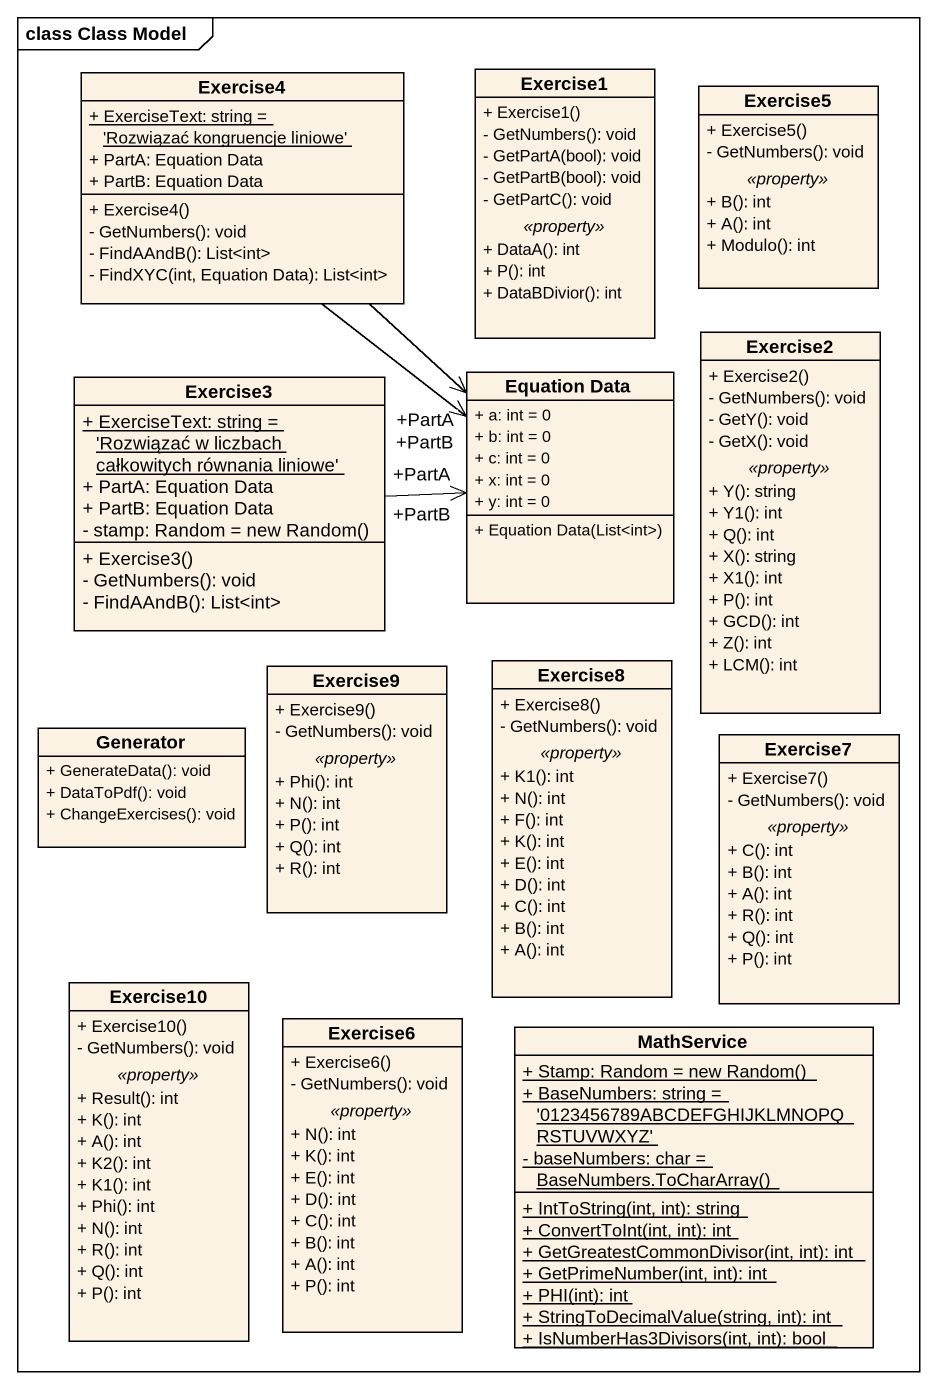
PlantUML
@startuml
mainframe class Class Model
hide circle
hide empty members
skinparam classAttributeIconSize 0
class Exercise4 {
  {static} + ExerciseText: string = 'Rozwiązać kongruencje liniowe'
  + PartA: Equation Data
  + PartB: Equation Data
  + Exercise4()
  - GetNumbers(): void
  - FindAAndB(): List<int>
  - FindXYC(int, Equation Data): List<int>
}
class Exercise1 {
  + Exercise1()
  - GetNumbers(): void
  - GetPartA(bool): void
  - GetPartB(bool): void
  - GetPartC(): void
  .. <<property>> ..
  + DataA(): int
  + P(): int
  + DataBDivior(): int
}
class Exercise5 {
  + Exercise5()
  - GetNumbers(): void
  .. <<property>> ..
  + B(): int
  + A(): int
  + Modulo(): int
}
class Exercise3 {
  {static} + ExerciseText: string = 'Rozwiązać w liczbach całkowitych równania liniowe'
  + PartA: Equation Data
  + PartB: Equation Data
  {field} - stamp: Random = new Random()
  + Exercise3()
  - GetNumbers(): void
  - FindAAndB(): List<int>
}
class "Equation Data" as Equation_Data {
  + a: int = 0
  + b: int = 0
  + c: int = 0
  + x: int = 0
  + y: int = 0
  + Equation Data(List<int>)
}
class Exercise2 {
  + Exercise2()
  - GetNumbers(): void
  - GetY(): void
  - GetX(): void
  .. <<property>> ..
  + Y(): string
  + Y1(): int
  + Q(): int
  + X(): string
  + X1(): int
  + P(): int
  + GCD(): int
  + Z(): int
  + LCM(): int
}
class Exercise9 {
  + Exercise9()
  - GetNumbers(): void
  .. <<property>> ..
  + Phi(): int
  + N(): int
  + P(): int
  + Q(): int
  + R(): int
}
class Exercise8 {
  + Exercise8()
  - GetNumbers(): void
  .. <<property>> ..
  + K1(): int
  + N(): int
  + F(): int
  + K(): int
  + E(): int
  + D(): int
  + C(): int
  + B(): int
  + A(): int
}
class Generator {
  + GenerateData(): void
  + DataToPdf(): void
  + ChangeExercises(): void
}
class Exercise7 {
  + Exercise7()
  - GetNumbers(): void
  .. <<property>> ..
  + C(): int
  + B(): int
  + A(): int
  + R(): int
  + Q(): int
  + P(): int
}
class Exercise10 {
  + Exercise10()
  - GetNumbers(): void
  .. <<property>> ..
  + Result(): int
  + K(): int
  + A(): int
  + K2(): int
  + K1(): int
  + Phi(): int
  + N(): int
  + R(): int
  + Q(): int
  + P(): int
}
class Exercise6 {
  + Exercise6()
  - GetNumbers(): void
  .. <<property>> ..
  + N(): int
  + K(): int
  + E(): int
  + D(): int
  + C(): int
  + B(): int
  + A(): int
  + P(): int
}
class MathService {
  {static} {field} + Stamp: Random = new Random()
  {static} + BaseNumbers: string = '0123456789ABCDEFGHIJKLMNOPQRSTUVWXYZ'
  {static} {field} - baseNumbers: char = BaseNumbers.ToCharArray()
  {static} + IntToString(int, int): string
  {static} + ConvertToInt(int, int): int
  {static} + GetGreatestCommonDivisor(int, int): int
  {static} + GetPrimeNumber(int, int): int
  {static} + PHI(int): int
  {static} + StringToDecimalValue(string, int): int
  {static} + IsNumberHas3Divisors(int, int): bool
}
Exercise4 --> "+PartA" Equation_Data
Exercise4 --> "+PartB" Equation_Data
Exercise3 -right-> "+PartA" Equation_Data
Exercise3 -right-> "+PartB" Equation_Data
@enduml
